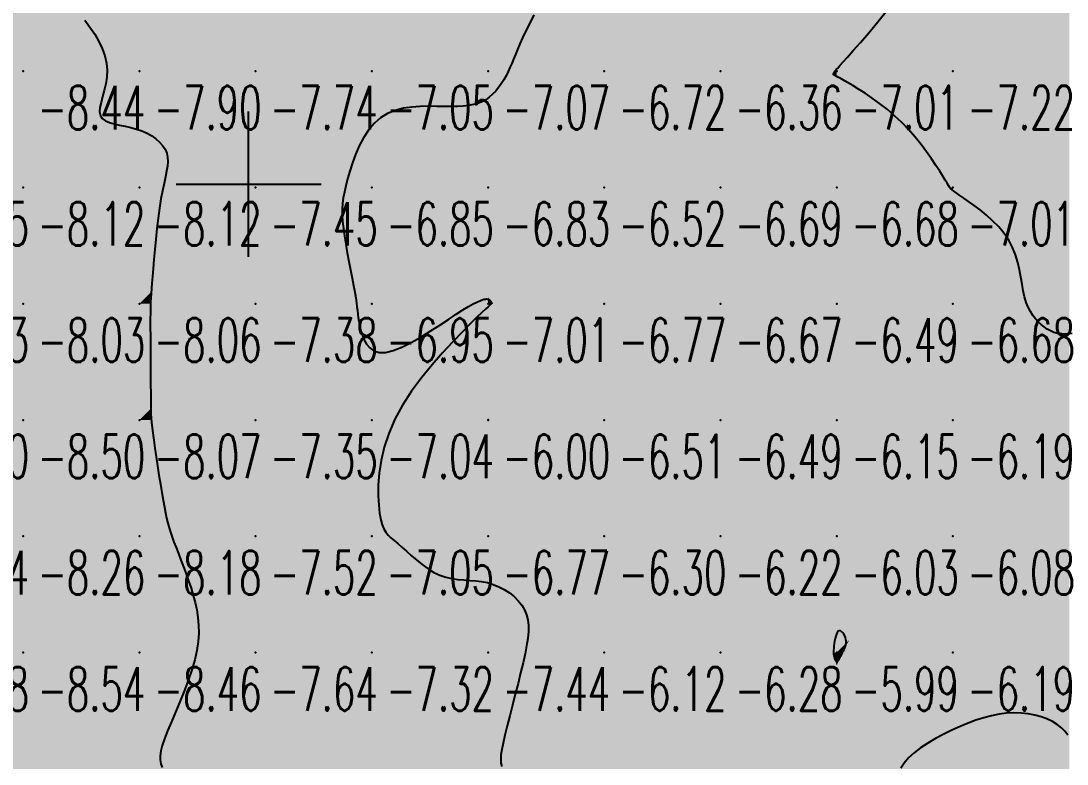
# Model space of a CAD drawing. Header units: millimetres. Extents: x 88261 to 90953, y 390274 to 392322.
# Drawn here: x 89980.1 to 90070.1, y 390947.6 to 391011.6 of the extents above; entities that cross this region are included whole.
import ezdxf
from ezdxf.enums import TextEntityAlignment as Align

# ---------------------------------------------------------------- set-up
doc = ezdxf.new("R2010")
doc.units = ezdxf.units.MM
doc.header["$LTSCALE"] = 25
for name, color, linetype in [('Carroyage(1)_Croix', 7, 'Continuous'), ('CN_03_00', 7, 'Continuous'), ('COTEAlt', 7, 'Continuous'), ('TN_COLORIAGE', 7, 'Continuous')]:
    doc.layers.add(name, color=color, linetype=linetype)
doc.styles.add('Simplex 1.0', font='Simplex.shx', dxfattribs={"width": 0.99, "height": 2.5})
doc.styles.get("Standard").update_dxf_attribs({"font": 'times.ttf'})

# ---------------------------------------------------------------- blocks, each defined once
blk = doc.blocks.new('COTE')
at = {"color": 0}
blk.add_point((0, 0), dxfattribs=at)
at = {"layer": 'COTEAlt'}
blk.add_attdef('ALT', text='', height=3.75, dxfattribs=at).set_placement((1.25, -1.25), align=Align.TOP_LEFT)

msp = doc.modelspace()

# ---------------------------------------------------------------- linework, layer by layer
at = {"layer": 'Carroyage(1)_Croix'}
for p, q in [((89999.65, 390991.29), (89999.65, 391003.79)), ((89993.4, 390997.54), (90005.9, 390997.54))]:
    msp.add_line(p, q, dxfattribs=at)
at = {"layer": 'CN_03_00', "flags": 128}
for points, elevation in [([(90070.499, 390984.686), (90070.03, 390984.637), (90069.618, 390984.64), (90069.252, 390984.69), (90068.926, 390984.782), (90068.629, 390984.91), (90068.354, 390985.069), (90068.091, 390985.253), (90067.835, 390985.459), (90067.585, 390985.689), (90067.346, 390985.948), (90067.119, 390986.24), (90066.91, 390986.571), (90066.72, 390986.943), (90066.552, 390987.362), (90066.411, 390987.832), (90066.295, 390988.356), (90066.193, 390988.924), (90066.092, 390989.527), (90065.975, 390990.155), (90065.828, 390990.796), (90065.637, 390991.441), (90065.386, 390992.08), (90065.062, 390992.7), (90064.656, 390993.294), (90064.183, 390993.857), (90063.666, 390994.383), (90063.126, 390994.869), (90062.585, 390995.311), (90062.066, 390995.704), (90061.591, 390996.045), (90061.181, 390996.33), (90060.852, 390996.555), (90060.601, 390996.728), (90060.415, 390996.856), (90060.284, 390996.946), (90060.197, 390997.006), (90060.144, 390997.044), (90060.113, 390997.068), (90060.095, 390997.085), (90060.078, 390997.104), (90060.055, 390997.135), (90060.018, 390997.19), (90059.961, 390997.279), (90059.875, 390997.414), (90059.754, 390997.607), (90059.59, 390997.867), (90059.376, 390998.208), (90059.107, 390998.634), (90058.783, 390999.136), (90058.408, 390999.696), (90057.984, 391000.3), (90057.513, 391000.932), (90057, 391001.575), (90056.447, 391002.214), (90055.856, 391002.833), (90055.232, 391003.418), (90054.589, 391003.964), (90053.943, 391004.47), (90053.307, 391004.931), (90052.699, 391005.345), (90052.132, 391005.71), (90051.622, 391006.023), (90051.185, 391006.28), (90050.831, 391006.482), (90050.556, 391006.634), (90050.348, 391006.744), (90050.198, 391006.82), (90050.096, 391006.87), (90050.033, 391006.902), (90049.998, 391006.924), (90049.981, 391006.943), (90049.974, 391006.968), (90049.974, 391006.996), (90049.981, 391007.029), (90049.993, 391007.064), (90050.009, 391007.1), (90050.028, 391007.137), (90050.05, 391007.173), (90050.072, 391007.206), (90050.097, 391007.241), (90050.139, 391007.291), (90050.214, 391007.377), (90050.338, 391007.517), (90050.529, 391007.732), (90050.803, 391008.04), (90051.177, 391008.46), (90051.668, 391009.013), (90052.283, 391009.71), (90052.998, 391010.538), (90053.78, 391011.477), (90054.598, 391012.506)], -7), ([(89985.542, 391011.633), (89985.996, 391011.033), (89986.402, 391010.423), (89986.753, 391009.806), (89987.043, 391009.186), (89987.263, 391008.565), (89987.407, 391007.946), (89987.467, 391007.334), (89987.442, 391006.731), (89987.353, 391006.144), (89987.223, 391005.582), (89987.081, 391005.053), (89986.95, 391004.564), (89986.857, 391004.123), (89986.828, 391003.738), (89986.888, 391003.418), (89987.056, 391003.165), (89987.322, 391002.971), (89987.668, 391002.821), (89988.077, 391002.702), (89988.532, 391002.601), (89989.015, 391002.504), (89989.51, 391002.398), (89989.998, 391002.269), (89990.465, 391002.105), (89990.903, 391001.908), (89991.305, 391001.681), (89991.667, 391001.427), (89991.983, 391001.148), (89992.248, 391000.848), (89992.454, 391000.531), (89992.597, 391000.199), (89992.674, 390999.852), (89992.692, 390999.484), (89992.66, 390999.084), (89992.589, 390998.643), (89992.488, 390998.149), (89992.366, 390997.594), (89992.235, 390996.966), (89992.102, 390996.256), (89991.978, 390995.46), (89991.862, 390994.599), (89991.756, 390993.7), (89991.66, 390992.79), (89991.573, 390991.897), (89991.495, 390991.046), (89991.428, 390990.266), (89991.37, 390989.583), (89991.322, 390989.015), (89991.283, 390988.541), (89991.252, 390988.128), (89991.228, 390987.747), (89991.211, 390987.365), (89991.199, 390986.952), (89991.192, 390986.477), (89991.189, 390985.908), (89991.189, 390985.224), (89991.191, 390984.447), (89991.195, 390983.607), (89991.201, 390982.736), (89991.206, 390981.866), (89991.212, 390981.027), (89991.217, 390980.25), (89991.221, 390979.568), (89991.223, 390979.001), (89991.226, 390978.53), (89991.232, 390978.126), (89991.244, 390977.76), (89991.265, 390977.403), (89991.298, 390977.026), (89991.344, 390976.6), (89991.407, 390976.096), (89991.488, 390975.494), (89991.585, 390974.809), (89991.694, 390974.066), (89991.812, 390973.29), (89991.934, 390972.504), (89992.057, 390971.734), (89992.177, 390971.004), (89992.291, 390970.339), (89992.396, 390969.756), (89992.495, 390969.244), (89992.593, 390968.789), (89992.694, 390968.371), (89992.803, 390967.974), (89992.924, 390967.582), (89993.062, 390967.178), (89993.22, 390966.743), (89993.402, 390966.267), (89993.604, 390965.75), (89993.818, 390965.199), (89994.04, 390964.62), (89994.263, 390964.02), (89994.481, 390963.405), (89994.689, 390962.782), (89994.879, 390962.156), (89995.046, 390961.532), (89995.184, 390960.903), (89995.285, 390960.263), (89995.344, 390959.604), (89995.352, 390958.917), (89995.304, 390958.196), (89995.193, 390957.431), (89995.012, 390956.615), (89994.758, 390955.747), (89994.447, 390954.84), (89994.096, 390953.919), (89993.725, 390953.003), (89993.353, 390952.115), (89992.997, 390951.275), (89992.677, 390950.505), (89992.412, 390949.827), (89992.216, 390949.255), (89992.09, 390948.775), (89992.029, 390948.366), (89992.029, 390948.006), (89992.087, 390947.675), (89992.199, 390947.352)], -8), ([(90024.201, 391012.084), (90023.832, 391011.361), (90023.501, 391010.702), (90023.219, 391010.111), (90022.981, 391009.583), (90022.777, 391009.109), (90022.6, 391008.678), (90022.44, 391008.282), (90022.288, 391007.911), (90022.136, 391007.556), (90021.975, 391007.207), (90021.798, 391006.857), (90021.603, 391006.51), (90021.389, 391006.171), (90021.158, 391005.845), (90020.907, 391005.539), (90020.638, 391005.257), (90020.35, 391005.005), (90020.043, 391004.788), (90019.716, 391004.612), (90019.365, 391004.472), (90018.985, 391004.366), (90018.572, 391004.29), (90018.119, 391004.239), (90017.624, 391004.211), (90017.08, 391004.201), (90016.483, 391004.206), (90015.832, 391004.22), (90015.138, 391004.228), (90014.419, 391004.214), (90013.689, 391004.162), (90012.965, 391004.054), (90012.262, 391003.876), (90011.597, 391003.609), (90010.985, 391003.239), (90010.438, 391002.754), (90009.955, 391002.173), (90009.533, 391001.519), (90009.166, 391000.816), (90008.85, 391000.088), (90008.581, 390999.358), (90008.353, 390998.652), (90008.163, 390997.992), (90008.006, 390997.396), (90007.882, 390996.853), (90007.79, 390996.345), (90007.729, 390995.856), (90007.701, 390995.367), (90007.703, 390994.861), (90007.735, 390994.32), (90007.798, 390993.727), (90007.89, 390993.07), (90008.005, 390992.364), (90008.135, 390991.629), (90008.275, 390990.886), (90008.416, 390990.154), (90008.552, 390989.454), (90008.677, 390988.807), (90008.782, 390988.232), (90008.863, 390987.744), (90008.924, 390987.33), (90008.971, 390986.973), (90009.01, 390986.655), (90009.046, 390986.356), (90009.086, 390986.059), (90009.135, 390985.746), (90009.2, 390985.398), (90009.287, 390985.004), (90009.406, 390984.584), (90009.569, 390984.167), (90009.788, 390983.778), (90010.072, 390983.446), (90010.434, 390983.197), (90010.884, 390983.06), (90011.435, 390983.061), (90012.091, 390983.219), (90012.83, 390983.511), (90013.626, 390983.907), (90014.452, 390984.374), (90015.281, 390984.883), (90016.085, 390985.401), (90016.838, 390985.898), (90017.511, 390986.342), (90018.085, 390986.708), (90018.563, 390986.999), (90018.956, 390987.223), (90019.275, 390987.389), (90019.53, 390987.506), (90019.731, 390987.582), (90019.889, 390987.627), (90020.014, 390987.648), (90020.117, 390987.653), (90020.2, 390987.647), (90020.267, 390987.63), (90020.32, 390987.605), (90020.362, 390987.574), (90020.396, 390987.539), (90020.425, 390987.502), (90020.451, 390987.466), (90020.477, 390987.432), (90020.501, 390987.401), (90020.524, 390987.372), (90020.543, 390987.345), (90020.557, 390987.32), (90020.565, 390987.297), (90020.566, 390987.276), (90020.558, 390987.256), (90020.538, 390987.235), (90020.491, 390987.197), (90020.4, 390987.121), (90020.25, 390986.988), (90020.022, 390986.78), (90019.7, 390986.477), (90019.268, 390986.059), (90018.708, 390985.508), (90018.012, 390984.809), (90017.209, 390983.978), (90016.336, 390983.033), (90015.43, 390981.994), (90014.528, 390980.882), (90013.667, 390979.716), (90012.886, 390978.515), (90012.22, 390977.301), (90011.698, 390976.092), (90011.312, 390974.906), (90011.045, 390973.76), (90010.881, 390972.67), (90010.803, 390971.654), (90010.794, 390970.729), (90010.836, 390969.911), (90010.914, 390969.218), (90011.014, 390968.66), (90011.136, 390968.218), (90011.282, 390967.868), (90011.455, 390967.585), (90011.659, 390967.344), (90011.897, 390967.12), (90012.171, 390966.887), (90012.485, 390966.622), (90012.841, 390966.306), (90013.234, 390965.949), (90013.66, 390965.568), (90014.113, 390965.179), (90014.588, 390964.801), (90015.081, 390964.448), (90015.586, 390964.14), (90016.098, 390963.891), (90016.612, 390963.715), (90017.128, 390963.599), (90017.644, 390963.527), (90018.159, 390963.483), (90018.673, 390963.45), (90019.185, 390963.412), (90019.693, 390963.352), (90020.198, 390963.254), (90020.697, 390963.105), (90021.183, 390962.906), (90021.648, 390962.661), (90022.084, 390962.375), (90022.484, 390962.053), (90022.839, 390961.7), (90023.142, 390961.32), (90023.384, 390960.917), (90023.559, 390960.494), (90023.67, 390960.046), (90023.722, 390959.563), (90023.72, 390959.038), (90023.668, 390958.463), (90023.57, 390957.829), (90023.432, 390957.129), (90023.258, 390956.354), (90023.053, 390955.501), (90022.827, 390954.592), (90022.588, 390953.654), (90022.347, 390952.712), (90022.112, 390951.795), (90021.894, 390950.928), (90021.701, 390950.138), (90021.543, 390949.452), (90021.428, 390948.888), (90021.358, 390948.43), (90021.334, 390948.051), (90021.357, 390947.728), (90021.425, 390947.434)], -7), ([(90070.129, 390950.147), (90069.884, 390950.47), (90069.583, 390950.775), (90069.222, 390951.057), (90068.806, 390951.31), (90068.34, 390951.532), (90067.83, 390951.719), (90067.284, 390951.868), (90066.707, 390951.976), (90066.106, 390952.039), (90065.488, 390952.055), (90064.857, 390952.021), (90064.216, 390951.939), (90063.564, 390951.811), (90062.902, 390951.639), (90062.23, 390951.427), (90061.549, 390951.177), (90060.859, 390950.89), (90060.16, 390950.571), (90059.455, 390950.222), (90058.76, 390949.846), (90058.092, 390949.449), (90057.468, 390949.036), (90056.907, 390948.61), (90056.426, 390948.176), (90056.043, 390947.74), (90055.775, 390947.304)], -6)]:
    msp.add_lwpolyline(points, dxfattribs=dict(at, elevation=elevation))
at = {"layer": 'CN_03_00', "elevation": -6, "flags": 128}
for points in [[(90020.256, 390977.221), (90020.259, 390977.223), (90020.263, 390977.225), (90020.267, 390977.228), (90020.27, 390977.23), (90020.273, 390977.233), (90020.276, 390977.236), (90020.278, 390977.239), (90020.279, 390977.242), (90020.279, 390977.246), (90020.279, 390977.248), (90020.279, 390977.251), (90020.277, 390977.254), (90020.276, 390977.256), (90020.274, 390977.258), (90020.272, 390977.259), (90020.269, 390977.26), (90020.267, 390977.26), (90020.264, 390977.261), (90020.261, 390977.26), (90020.258, 390977.26), (90020.255, 390977.259), (90020.253, 390977.258), (90020.25, 390977.256), (90020.247, 390977.254), (90020.245, 390977.253), (90020.242, 390977.251), (90020.24, 390977.249), (90020.238, 390977.246), (90020.236, 390977.244), (90020.235, 390977.242), (90020.233, 390977.24), (90020.232, 390977.237), (90020.232, 390977.235), (90020.231, 390977.233), (90020.231, 390977.231), (90020.231, 390977.229), (90020.232, 390977.227), (90020.233, 390977.225), (90020.234, 390977.223), (90020.235, 390977.222), (90020.236, 390977.221), (90020.238, 390977.22), (90020.24, 390977.219), (90020.243, 390977.219), (90020.246, 390977.219), (90020.249, 390977.219), (90020.252, 390977.22), (90020.256, 390977.221)], [(90050.332, 390956.489), (90050.383, 390956.547), (90050.437, 390956.627), (90050.494, 390956.726), (90050.553, 390956.84), (90050.615, 390956.966), (90050.679, 390957.098), (90050.745, 390957.234), (90050.813, 390957.37), (90050.879, 390957.507), (90050.94, 390957.644), (90050.992, 390957.783), (90051.032, 390957.924), (90051.056, 390958.069), (90051.062, 390958.217), (90051.045, 390958.37), (90051.003, 390958.526), (90050.939, 390958.679), (90050.859, 390958.821), (90050.767, 390958.944), (90050.667, 390959.038), (90050.566, 390959.097), (90050.466, 390959.112), (90050.373, 390959.073), (90050.291, 390958.978), (90050.221, 390958.833), (90050.16, 390958.652), (90050.109, 390958.446), (90050.067, 390958.226), (90050.033, 390958.006), (90050.007, 390957.797), (90049.987, 390957.61), (90049.974, 390957.455), (90049.966, 390957.329), (90049.964, 390957.227), (90049.967, 390957.143), (90049.975, 390957.072), (90049.986, 390957.009), (90050.002, 390956.947), (90050.021, 390956.882), (90050.043, 390956.809), (90050.068, 390956.732), (90050.096, 390956.655), (90050.127, 390956.585), (90050.162, 390956.525), (90050.199, 390956.48), (90050.24, 390956.457), (90050.285, 390956.458), (90050.332, 390956.489)]]:
    msp.add_lwpolyline(points, close=True, dxfattribs=at)
at = {"layer": 'TN_COLORIAGE', "color": 161}
for points in [[(89988.435, 391007.239, -7.583), (89985.402, 391012.392, -7.583), (89990.249, 391007.239, -7.583), (89990.249, 391017.239, -7.583)], [(89990.249, 391017.239, -7.377), (89990.249, 391007.239, -7.377), (90000.249, 391017.239, -7.377)], [(89990.249, 391007.239, -7.377), (90000.249, 391007.239, -7.377), (90000.249, 391017.239, -7.377)], [(90000.249, 391017.239, -7.057), (90000.249, 391007.239, -7.057), (90010.249, 391017.239, -7.057)], [(90000.249, 391007.239, -7.057), (90010.249, 391007.239, -7.057), (90010.249, 391017.239, -7.057)], [(90010.249, 391017.239, -7.392), (90010.249, 391007.239, -7.392), (90020.249, 391017.239, -7.392)], [(90010.249, 391007.239, -7.392), (90020.249, 391007.239, -7.392), (90020.249, 391017.239, -7.392)], [(90020.249, 391017.239, -7), (90027.072, 391017.239, -7), (90020.249, 391007.239, -7), (90022.942, 391009.933, -7)], [(90060.249, 391017.239, -7), (90058.937, 391017.239, -7), (90050.249, 391007.239, -7), (90050.249, 391007.4, -7)], [(90050.249, 391007.239, -7.106), (90060.249, 391007.239, -7.106), (90060.249, 391017.239, -7.106)], [(90060.249, 391017.239, -7.069), (90060.249, 391007.239, -7.069), (90070.249, 391017.239, -7.069)], [(90060.249, 391007.239, -7.069), (90070.249, 391007.239, -7.069), (90070.249, 391017.239, -7.069)], [(90022.165, 391007.239, -7.067), (90022.942, 391009.933, -7.067), (90020.249, 391007.239, -7.067)], [(89985.661, 391002.652, -7.902), (89988.435, 391007.239, -7.902), (89990.249, 391007.239, -7.902)], [(89985.661, 391002.652, -7.902), (89990.249, 391002.659, -7.902), (89990.249, 391007.239, -7.902)], [(89990.249, 391002.659, -7.74), (89993.333, 391000.323, -7.74), (89990.249, 391007.239, -7.74), (90000.249, 391007.239, -7.74)], [(89993.333, 391000.323, -7.455), (89992.004, 390997.239, -7.455), (90000.249, 391007.239, -7.455), (90000.249, 390997.239, -7.455)], [(90000.249, 391007.239, -7.055), (90000.249, 390997.239, -7.055), (90010.249, 391007.239, -7.055)], [(90000.249, 390997.239, -7), (90007.812, 390997.239, -7), (90010.249, 391007.239, -7), (90010.249, 391004.525, -7)], [(90020.249, 391007.239, -7), (90017.1, 391004.091, -7), (90010.249, 391007.239, -7), (90010.249, 391004.525, -7)], [(90020.249, 391004.35, -7.067), (90017.1, 391004.091, -7.067), (90020.249, 391007.239, -7.067)], [(90022.165, 391007.239, -7.067), (90020.249, 391004.35, -7.067), (90020.249, 391007.239, -7.067)], [(90050.073, 391007.239, -7.011), (90049.891, 391006.881, -7.011), (90050.249, 391007.239, -7.011)], [(90050.249, 391006.897, -7.011), (90049.891, 391006.881, -7.011), (90050.249, 391007.239, -7.011)], [(90050.249, 391007.4, -7.011), (90050.073, 391007.239, -7.011), (90050.249, 391007.239, -7.011)], [(90060.249, 391007.239, -7), (90056.224, 391003.215, -7), (90050.249, 391007.239, -7), (90050.249, 391006.897, -7)], [(90060.249, 391007.239, -7), (90056.224, 391003.215, -7), (90060.249, 390997.239, -7), (90059.988, 390997.239, -7)], [(90060.249, 391007.239, -7.446), (90060.249, 390997.239, -7.446), (90070.249, 391007.239, -7.446)], [(90060.249, 390997.239, -7.446), (90070.249, 390997.239, -7.446), (90070.249, 391007.239, -7.446)], [(89991.265, 390988.255, -7.382), (89991.157, 390987.239, -7.382), (90000.249, 390997.239, -7.382), (90000.249, 390987.239, -7.382)], [(89991.265, 390988.255, -7.455), (89992.004, 390997.239, -7.455), (90000.249, 390997.239, -7.455)], [(90000.249, 390997.239, -7), (90007.812, 390997.239, -7), (90000.249, 390987.239, -7), (90007.48, 390994.47, -7)], [(90060.083, 390997.074, -7.009), (90059.988, 390997.239, -7.009), (90060.249, 390997.239, -7.009)], [(90060.083, 390997.074, -7.009), (90060.249, 390996.977, -7.009), (90060.249, 390997.239, -7.009)], [(90070.249, 390997.239, -7), (90066.006, 390992.996, -7), (90060.249, 390997.239, -7), (90060.249, 390996.977, -7)], [(90070.249, 390997.239, -7), (90066.006, 390992.996, -7), (90070.249, 390987.239, -7), (90066.102, 390987.239, -7)], [(90007.48, 390994.47, -7.382), (90009.06, 390987.239, -7.382), (90000.249, 390987.239, -7.382)], [(89991.157, 390987.239, -7.382), (89991.242, 390978.232, -7.382), (90000.249, 390987.239, -7.382)], [(89991.242, 390978.232, -7.353), (89991.201, 390977.239, -7.353), (90000.249, 390987.239, -7.353), (90000.249, 390977.239, -7.353)], [(90000.249, 390987.239, -7), (90009.06, 390987.239, -7), (90000.249, 390977.239, -7), (90008.973, 390985.964, -7)], [(90010.249, 390977.239, -7), (90010.249, 390981.291, -7), (90020.249, 390987.239, -7), (90018.642, 390987.239, -7)], [(90010.249, 390977.239, -7), (90010.588, 390977.239, -7), (90020.249, 390987.239, -7), (90020.249, 390987.142, -7)], [(90020.249, 390987.802, -7.01), (90018.642, 390987.239, -7.01), (90020.249, 390987.239, -7.01)], [(90020.449, 390987.439, -7.01), (90020.249, 390987.802, -7.01), (90020.249, 390987.239, -7.01)], [(90020.449, 390987.439, -7.01), (90020.662, 390987.239, -7.01), (90020.249, 390987.239, -7.01)], [(90020.249, 390987.142, -7.01), (90020.662, 390987.239, -7.01), (90020.249, 390987.239, -7.01)], [(90068.049, 390985.04, -7.227), (90066.102, 390987.239, -7.227), (90070.249, 390987.239, -7.227)], [(90068.049, 390985.04, -7.227), (90070.249, 390984.119, -7.227), (90070.249, 390987.239, -7.227)], [(90000.249, 390977.239, -7), (90008.973, 390985.964, -7), (90010.249, 390977.239, -7), (90010.249, 390981.291, -7)], [(89991.201, 390977.239, -7.353), (89992.398, 390969.389, -7.353), (90000.249, 390977.239, -7.353)], [(89992.95, 390967.239, -7.353), (89992.398, 390969.389, -7.353), (90000.249, 390967.239, -7.353), (90000.249, 390977.239, -7.353)], [(90000.249, 390977.239, -7.035), (90000.249, 390967.239, -7.035), (90010.249, 390977.239, -7.035)], [(90000.249, 390967.239, -7.035), (90010.249, 390967.239, -7.035), (90010.249, 390977.239, -7.035)], [(90010.249, 390967.239, -7), (90010.717, 390967.708, -7), (90010.249, 390977.239, -7), (90010.588, 390977.239, -7)], [(89992.95, 390967.239, -7.521), (89995.124, 390962.114, -7.521), (90000.249, 390967.239, -7.521)], [(89995.829, 390957.239, -7.521), (89995.124, 390962.114, -7.521), (90000.249, 390957.239, -7.521), (90000.249, 390967.239, -7.521)], [(90000.249, 390967.239, -7.049), (90000.249, 390957.239, -7.049), (90010.249, 390967.239, -7.049)], [(90000.249, 390957.239, -7.049), (90010.249, 390957.239, -7.049), (90010.249, 390967.239, -7.049)], [(90010.717, 390967.708, -7.049), (90012.03, 390967.239, -7.049), (90010.249, 390967.239, -7.049)], [(90010.249, 390957.239, -7), (90016.077, 390963.068, -7), (90010.249, 390967.239, -7), (90012.03, 390967.239, -7)], [(90020.249, 390957.239, -7), (90020.249, 390963.838, -7), (90010.249, 390957.239, -7), (90016.077, 390963.068, -7)], [(90024.116, 390961.106, -7.441), (90020.249, 390963.838, -7.441), (90020.249, 390957.239, -7.441)], [(90023.591, 390957.239, -7.441), (90024.116, 390961.106, -7.441), (90020.249, 390957.239, -7.441)], [(89991.631, 390948.621, -7.639), (89995.829, 390957.239, -7.639), (90000.249, 390957.239, -7.639)], [(89992.121, 390947.239, -7.639), (89991.631, 390948.621, -7.639), (90000.249, 390947.239, -7.639), (90000.249, 390957.239, -7.639)], [(90000.249, 390957.239, -7.318), (90000.249, 390947.239, -7.318), (90010.249, 390957.239, -7.318)], [(90000.249, 390947.239, -7.318), (90010.249, 390947.239, -7.318), (90010.249, 390957.239, -7.318)], [(90010.249, 390957.239, -7.441), (90010.249, 390947.239, -7.441), (90020.249, 390957.239, -7.441)], [(90010.249, 390947.239, -7.441), (90020.249, 390947.239, -7.441), (90020.249, 390957.239, -7.441)], [(90020.249, 390957.239, -7), (90023.591, 390957.239, -7), (90020.249, 390947.239, -7), (90021.068, 390948.058, -7)], [(90021.068, 390948.058, -7.078), (90021.396, 390947.239, -7.078), (90020.249, 390947.239, -7.078)]]:
    msp.add_solid(points, dxfattribs=at)
at = {"layer": 'TN_COLORIAGE', "color": 151}
for points in [[(90022.942, 391009.933, -6.716), (90022.165, 391007.239, -6.716), (90030.249, 391017.239, -6.716), (90030.249, 391007.239, -6.716)], [(90022.942, 391009.933, -6.817), (90027.072, 391017.239, -6.817), (90030.249, 391017.239, -6.817)], [(90030.249, 391017.239, -6.834), (90030.249, 391007.239, -6.834), (90040.249, 391017.239, -6.834)], [(90030.249, 391007.239, -6.834), (90040.249, 391007.239, -6.834), (90040.249, 391017.239, -6.834)], [(90040.249, 391017.239, -6.298), (90040.249, 391007.239, -6.298), (90050.249, 391017.239, -6.298)], [(90050.073, 391007.239, -6.298), (90050.249, 391007.4, -6.298), (90040.249, 391007.239, -6.298), (90050.249, 391017.239, -6.298)], [(90050.249, 391007.4, -6.298), (90058.937, 391017.239, -6.298), (90050.249, 391017.239, -6.298)], [(90020.249, 391004.35, -6.716), (90022.165, 391007.239, -6.716), (90020.249, 390997.239, -6.716), (90030.249, 391007.239, -6.716)], [(90020.249, 390997.239, -6.716), (90030.249, 390997.239, -6.716), (90030.249, 391007.239, -6.716)], [(90030.249, 391007.239, -6.36), (90030.249, 390997.239, -6.36), (90040.249, 391007.239, -6.36)], [(90030.249, 390997.239, -6.36), (90040.249, 390997.239, -6.36), (90040.249, 391007.239, -6.36)], [(90049.891, 391006.881, -6.36), (90050.073, 391007.239, -6.36), (90040.249, 390997.239, -6.36), (90040.249, 391007.239, -6.36)], [(90049.891, 391006.881, -6.678), (90050.249, 391006.897, -6.678), (90040.249, 390997.239, -6.678), (90050.249, 390997.239, -6.678)], [(90050.249, 391006.897, -6.678), (90056.224, 391003.215, -6.678), (90050.249, 390997.239, -6.678)], [(90010.249, 391004.525, -6.854), (90007.812, 390997.239, -6.854), (90010.249, 390997.239, -6.854)], [(90010.249, 391004.525, -6.854), (90017.1, 391004.091, -6.854), (90010.249, 390997.239, -6.854)], [(90017.1, 391004.091, -6.834), (90020.249, 391004.35, -6.834), (90010.249, 390997.239, -6.834), (90020.249, 390997.239, -6.834)], [(90059.988, 390997.239, -6.678), (90056.224, 391003.215, -6.678), (90050.249, 390997.239, -6.678)], [(90007.48, 390994.47, -6.854), (90007.812, 390997.239, -6.854), (90010.249, 390997.239, -6.854)], [(90009.06, 390987.239, -6.854), (90007.48, 390994.47, -6.854), (90010.249, 390987.239, -6.854), (90010.249, 390997.239, -6.854)], [(90010.249, 390997.239, -6.834), (90010.249, 390987.239, -6.834), (90020.249, 390997.239, -6.834)], [(90018.642, 390987.239, -6.834), (90020.249, 390987.802, -6.834), (90010.249, 390987.239, -6.834), (90020.249, 390997.239, -6.834)], [(90020.249, 390987.802, -6.515), (90020.449, 390987.439, -6.515), (90020.249, 390997.239, -6.515), (90030.249, 390997.239, -6.515)], [(90020.662, 390987.239, -6.515), (90020.449, 390987.439, -6.515), (90030.249, 390987.239, -6.515), (90030.249, 390997.239, -6.515)], [(90030.249, 390997.239, -6.692), (90030.249, 390987.239, -6.692), (90040.249, 390997.239, -6.692)], [(90030.249, 390987.239, -6.692), (90040.249, 390987.239, -6.692), (90040.249, 390997.239, -6.692)], [(90040.249, 390997.239, -6.678), (90040.249, 390987.239, -6.678), (90050.249, 390997.239, -6.678)], [(90040.249, 390987.239, -6.678), (90050.249, 390987.239, -6.678), (90050.249, 390997.239, -6.678)], [(90059.988, 390997.239, -6.488), (90060.083, 390997.074, -6.488), (90050.249, 390997.239, -6.488), (90050.249, 390987.239, -6.488)], [(90060.249, 390996.977, -6.488), (90060.083, 390997.074, -6.488), (90060.249, 390987.239, -6.488), (90050.249, 390987.239, -6.488)], [(90060.249, 390996.977, -6.68), (90066.006, 390992.996, -6.68), (90060.249, 390987.239, -6.68)], [(90066.102, 390987.239, -6.68), (90066.006, 390992.996, -6.68), (90060.249, 390987.239, -6.68)], [(90008.973, 390985.964, -6.948), (90009.06, 390987.239, -6.948), (90010.249, 390987.239, -6.948)], [(90010.249, 390981.291, -6.948), (90008.973, 390985.964, -6.948), (90010.249, 390987.239, -6.948)], [(90018.642, 390987.239, -6.948), (90010.249, 390981.291, -6.948), (90010.249, 390987.239, -6.948)], [(90020.249, 390987.142, -6), (90010.588, 390977.239, -6), (90020.249, 390977.258, -6), (90020.23, 390977.239, -6)], [(90020.662, 390987.239, -6), (90020.249, 390987.142, -6), (90030.249, 390987.239, -6), (90020.249, 390977.258, -6)], [(90020.249, 390977.258, -6.771), (90020.274, 390977.264, -6.771), (90030.249, 390987.239, -6.771)], [(90030.249, 390987.239, -6), (90020.274, 390977.264, -6), (90030.249, 390977.239, -6), (90020.286, 390977.239, -6)], [(90030.249, 390987.239, -6.666), (90030.249, 390977.239, -6.666), (90040.249, 390987.239, -6.666)], [(90030.249, 390977.239, -6.666), (90040.249, 390977.239, -6.666), (90040.249, 390987.239, -6.666)], [(90040.249, 390987.239, -6.488), (90040.249, 390977.239, -6.488), (90050.249, 390987.239, -6.488)], [(90040.249, 390977.239, -6.488), (90050.249, 390977.239, -6.488), (90050.249, 390987.239, -6.488)], [(90050.249, 390987.239, -6.68), (90050.249, 390977.239, -6.68), (90060.249, 390987.239, -6.68)], [(90050.249, 390977.239, -6.68), (90060.249, 390977.239, -6.68), (90060.249, 390987.239, -6.68)], [(90066.102, 390987.239, -6.195), (90068.049, 390985.04, -6.195), (90060.249, 390987.239, -6.195), (90060.249, 390977.239, -6.195)], [(90070.249, 390984.119, -6.195), (90068.049, 390985.04, -6.195), (90070.249, 390977.239, -6.195), (90060.249, 390977.239, -6.195)], [(90010.588, 390977.239, -6), (90010.717, 390967.708, -6), (90020.23, 390977.239, -6), (90020.231, 390977.221, -6)], [(90012.03, 390967.239, -6), (90010.717, 390967.708, -6), (90020.249, 390967.239, -6), (90020.231, 390977.221, -6)], [(90020.231, 390977.221, -6.773), (90020.249, 390977.215, -6.773), (90020.249, 390967.239, -6.773)], [(90020.249, 390967.239, -6), (90020.249, 390977.215, -6), (90030.249, 390977.239, -6), (90020.286, 390977.239, -6)], [(90020.249, 390967.239, -6.509), (90030.249, 390967.239, -6.509), (90030.249, 390977.239, -6.509)], [(90030.249, 390977.239, -6.492), (90030.249, 390967.239, -6.492), (90040.249, 390977.239, -6.492)], [(90030.249, 390967.239, -6.492), (90040.249, 390967.239, -6.492), (90040.249, 390977.239, -6.492)], [(90040.249, 390977.239, -6.145), (90040.249, 390967.239, -6.145), (90050.249, 390977.239, -6.145)], [(90040.249, 390967.239, -6.145), (90050.249, 390967.239, -6.145), (90050.249, 390977.239, -6.145)], [(90050.249, 390977.239, -6.195), (90050.249, 390967.239, -6.195), (90060.249, 390977.239, -6.195)], [(90050.249, 390967.239, -6.195), (90060.249, 390967.239, -6.195), (90060.249, 390977.239, -6.195)], [(90060.249, 390977.239, -6.499), (90060.249, 390967.239, -6.499), (90070.249, 390977.239, -6.499)], [(90060.249, 390967.239, -6.499), (90070.249, 390967.239, -6.499), (90070.249, 390977.239, -6.499)], [(90012.03, 390967.239, -6.773), (90016.077, 390963.068, -6.773), (90020.249, 390967.239, -6.773)], [(90016.077, 390963.068, -6.773), (90020.249, 390963.838, -6.773), (90020.249, 390967.239, -6.773)], [(90020.249, 390963.838, -6.301), (90024.116, 390961.106, -6.301), (90020.249, 390967.239, -6.301), (90030.249, 390967.239, -6.301)], [(90024.116, 390961.106, -6.122), (90023.591, 390957.239, -6.122), (90030.249, 390967.239, -6.122), (90030.249, 390957.239, -6.122)], [(90030.249, 390967.239, -6.219), (90030.249, 390957.239, -6.219), (90040.249, 390967.239, -6.219)], [(90030.249, 390957.239, -6.219), (90040.249, 390957.239, -6.219), (90040.249, 390967.239, -6.219)], [(90040.249, 390967.239, -6.028), (90040.249, 390957.239, -6.028), (90050.249, 390967.239, -6.028)], [(90040.249, 390957.239, -6), (90049.921, 390957.239, -6), (90050.249, 390967.239, -6), (90050.249, 390959.722, -6)], [(90060.249, 390967.239, -6), (90051.323, 390958.314, -6), (90050.249, 390967.239, -6), (90050.249, 390959.722, -6)], [(90060.249, 390957.239, -6), (90050.725, 390957.239, -6), (90060.249, 390967.239, -6), (90051.323, 390958.314, -6)], [(90060.249, 390967.239, -6.167), (90060.249, 390957.239, -6.167), (90070.249, 390967.239, -6.167)], [(90060.249, 390957.239, -6.167), (90070.249, 390957.239, -6.167), (90070.249, 390967.239, -6.167)], [(90021.068, 390948.058, -6.122), (90023.591, 390957.239, -6.122), (90030.249, 390957.239, -6.122)], [(90021.396, 390947.239, -6.122), (90021.068, 390948.058, -6.122), (90030.249, 390947.239, -6.122), (90030.249, 390957.239, -6.122)], [(90030.249, 390957.239, -6.278), (90030.249, 390947.239, -6.278), (90040.249, 390957.239, -6.278)], [(90030.249, 390947.239, -6.278), (90040.249, 390947.239, -6.278), (90040.249, 390957.239, -6.278)], [(90040.249, 390947.239, -6), (90049.989, 390956.979, -6), (90040.249, 390957.239, -6), (90049.921, 390957.239, -6)], [(90060.249, 390957.239, -6), (90050.725, 390957.239, -6), (90050.249, 390947.239, -6), (90050.249, 390956.133, -6)], [(90060.249, 390957.239, -6), (90060.249, 390950.897, -6), (90050.249, 390947.239, -6), (90054.355, 390947.239, -6)], [(90060.249, 390957.239, -6), (90060.249, 390950.897, -6), (90070.249, 390957.239, -6), (90065.608, 390952.598, -6)], [(90065.608, 390952.598, -6.094), (90070.249, 390951.042, -6.094), (90070.249, 390957.239, -6.094)], [(90040.249, 390947.239, -6), (90049.989, 390956.979, -6), (90050.249, 390947.239, -6), (90050.249, 390956.133, -6)]]:
    msp.add_solid(points, dxfattribs=at)
at = {"layer": 'TN_COLORIAGE', "color": 171}
for points in [[(89980.249, 391007.239, -8), (89980.249, 391016.513, -8), (89970.249, 391007.239, -8), (89979.464, 391016.455, -8)], [(89985.402, 391012.392, -8.443), (89980.249, 391016.513, -8.443), (89980.249, 391007.239, -8.443)], [(89985.402, 391012.392, -8.443), (89988.435, 391007.239, -8.443), (89980.249, 391007.239, -8.443)], [(89970.249, 391007.239, -8.443), (89970.249, 390997.239, -8.443), (89980.249, 391007.239, -8.443)], [(89970.249, 390997.239, -8.443), (89980.249, 390997.239, -8.443), (89980.249, 391007.239, -8.443)], [(89980.249, 391007.239, -8), (89988.435, 391007.239, -8), (89980.249, 390997.239, -8), (89985.661, 391002.652, -8)], [(89990.249, 390997.239, -8), (89990.249, 391002.659, -8), (89980.249, 390997.239, -8), (89985.661, 391002.652, -8)], [(89993.333, 391000.323, -8.116), (89990.249, 391002.659, -8.116), (89990.249, 390997.239, -8.116)], [(89992.004, 390997.239, -8.116), (89993.333, 391000.323, -8.116), (89990.249, 390997.239, -8.116)], [(89970.249, 390997.239, -8.116), (89970.249, 390987.239, -8.116), (89980.249, 390997.239, -8.116)], [(89970.249, 390987.239, -8.116), (89980.249, 390987.239, -8.116), (89980.249, 390997.239, -8.116)], [(89980.249, 390997.239, -8.116), (89980.249, 390987.239, -8.116), (89990.249, 390997.239, -8.116)], [(89980.249, 390987.239, -8.116), (89990.249, 390987.239, -8.116), (89990.249, 390997.239, -8.116)], [(89990.249, 390997.239, -8), (89992.004, 390997.239, -8), (89990.249, 390987.239, -8), (89991.265, 390988.255, -8)], [(89991.157, 390987.239, -8.062), (89991.265, 390988.255, -8.062), (89990.249, 390987.239, -8.062)], [(89970.249, 390987.239, -8.026), (89970.249, 390977.239, -8.026), (89980.249, 390987.239, -8.026)], [(89970.249, 390977.239, -8.026), (89980.249, 390977.239, -8.026), (89980.249, 390987.239, -8.026)], [(89980.249, 390987.239, -8.062), (89980.249, 390977.239, -8.062), (89990.249, 390987.239, -8.062)], [(89980.249, 390977.239, -8.062), (89990.249, 390977.239, -8.062), (89990.249, 390987.239, -8.062)], [(89990.249, 390977.239, -8), (89991.242, 390978.232, -8), (89990.249, 390987.239, -8), (89991.157, 390987.239, -8)], [(89991.201, 390977.239, -8.068), (89991.242, 390978.232, -8.068), (89990.249, 390977.239, -8.068)], [(89970.249, 390977.239, -8.496), (89970.249, 390967.239, -8.496), (89980.249, 390977.239, -8.496)], [(89970.249, 390967.239, -8.496), (89980.249, 390967.239, -8.496), (89980.249, 390977.239, -8.496)], [(89980.249, 390977.239, -8.068), (89980.249, 390967.239, -8.068), (89990.249, 390977.239, -8.068)], [(89980.249, 390967.239, -8.068), (89990.249, 390967.239, -8.068), (89990.249, 390977.239, -8.068)], [(89990.249, 390967.239, -8), (89992.398, 390969.389, -8), (89990.249, 390977.239, -8), (89991.201, 390977.239, -8)], [(89992.398, 390969.389, -8.177), (89992.95, 390967.239, -8.177), (89990.249, 390967.239, -8.177)], [(89970.249, 390967.239, -8.258), (89970.249, 390957.239, -8.258), (89980.249, 390967.239, -8.258)], [(89970.249, 390957.239, -8.258), (89980.249, 390957.239, -8.258), (89980.249, 390967.239, -8.258)], [(89980.249, 390967.239, -8.177), (89980.249, 390957.239, -8.177), (89990.249, 390967.239, -8.177)], [(89980.249, 390957.239, -8.177), (89990.249, 390957.239, -8.177), (89990.249, 390967.239, -8.177)], [(89990.249, 390957.239, -8), (89995.124, 390962.114, -8), (89990.249, 390967.239, -8), (89992.95, 390967.239, -8)], [(89995.124, 390962.114, -8.455), (89995.829, 390957.239, -8.455), (89990.249, 390957.239, -8.455)], [(89970.249, 390951.049, -8.542), (89973.846, 390950.836, -8.542), (89970.249, 390957.239, -8.542), (89980.249, 390957.239, -8.542)], [(89973.846, 390950.836, -8.493), (89973.617, 390947.239, -8.493), (89980.249, 390957.239, -8.493), (89980.249, 390947.239, -8.493)], [(89980.249, 390957.239, -8.455), (89980.249, 390947.239, -8.455), (89990.249, 390957.239, -8.455)], [(89980.249, 390947.239, -8.455), (89990.249, 390947.239, -8.455), (89990.249, 390957.239, -8.455)], [(89990.249, 390957.239, -8), (89995.829, 390957.239, -8), (89990.249, 390947.239, -8), (89991.631, 390948.621, -8)], [(89991.631, 390948.621, -8.058), (89992.121, 390947.239, -8.058), (89990.249, 390947.239, -8.058)]]:
    msp.add_solid(points, dxfattribs=at)
at = {"layer": 'TN_COLORIAGE', "color": 141}
for points in [[(90020.249, 390977.258, -5.998), (90020.23, 390977.239, -5.998), (90020.249, 390977.239, -5.998)], [(90020.23, 390977.239, -5.998), (90020.231, 390977.221, -5.998), (90020.249, 390977.239, -5.998)], [(90020.249, 390977.215, -5.998), (90020.231, 390977.221, -5.998), (90020.249, 390977.239, -5.998)], [(90020.274, 390977.264, -5.998), (90020.249, 390977.258, -5.998), (90020.249, 390977.239, -5.998)], [(90020.286, 390977.239, -5.998), (90020.274, 390977.264, -5.998), (90020.249, 390977.239, -5.998)], [(90020.286, 390977.239, -5.998), (90020.249, 390977.215, -5.998), (90020.249, 390977.239, -5.998)], [(90050.249, 390959.722, -5.991), (90049.921, 390957.239, -5.991), (90050.249, 390957.239, -5.991)], [(90050.249, 390959.722, -5.991), (90051.323, 390958.314, -5.991), (90050.249, 390957.239, -5.991)], [(90051.323, 390958.314, -5.991), (90050.725, 390957.239, -5.991), (90050.249, 390957.239, -5.991)], [(90049.921, 390957.239, -5.991), (90049.989, 390956.979, -5.991), (90050.249, 390957.239, -5.991)], [(90050.249, 390956.133, -5.991), (90049.989, 390956.979, -5.991), (90050.249, 390957.239, -5.991)], [(90050.249, 390956.133, -5.991), (90050.725, 390957.239, -5.991), (90050.249, 390957.239, -5.991)], [(90065.608, 390952.598, -5.891), (90060.249, 390950.897, -5.891), (90060.249, 390947.239, -5.891)], [(90070.249, 390951.042, -5.891), (90065.608, 390952.598, -5.891), (90070.249, 390947.239, -5.891), (90060.249, 390947.239, -5.891)], [(90054.355, 390947.239, -5.891), (90060.249, 390950.897, -5.891), (90060.249, 390947.239, -5.891)]]:
    msp.add_solid(points, dxfattribs=at)

# ---------------------------------------------------------------- block references
at = {"layer": 'COTEAlt'}
ref = msp.add_blockref('COTE', (89980.249, 391007.239), dxfattribs=at)
ref.add_attrib('ALT', '-8.44', dxfattribs={"height": 3.75, "style": 'Simplex 1.0', "width": 0.6}).set_placement((89981.499, 391005.989), align=Align.TOP_LEFT)
ref = msp.add_blockref('COTE', (89990.249, 391007.239), dxfattribs=at)
ref.add_attrib('ALT', '-7.90', dxfattribs={"height": 3.75, "style": 'Simplex 1.0', "width": 0.6}).set_placement((89991.499, 391005.989), align=Align.TOP_LEFT)
ref = msp.add_blockref('COTE', (90000.249, 391007.239), dxfattribs=at)
ref.add_attrib('ALT', '-7.74', dxfattribs={"height": 3.75, "style": 'Simplex 1.0', "width": 0.6}).set_placement((90001.499, 391005.989), align=Align.TOP_LEFT)
ref = msp.add_blockref('COTE', (90010.249, 391007.239), dxfattribs=at)
ref.add_attrib('ALT', '-7.05', dxfattribs={"height": 3.75, "style": 'Simplex 1.0', "width": 0.6}).set_placement((90011.499, 391005.989), align=Align.TOP_LEFT)
ref = msp.add_blockref('COTE', (90020.249, 391007.239), dxfattribs=at)
ref.add_attrib('ALT', '-7.07', dxfattribs={"height": 3.75, "style": 'Simplex 1.0', "width": 0.6}).set_placement((90021.499, 391005.989), align=Align.TOP_LEFT)
ref = msp.add_blockref('COTE', (90030.249, 391007.239), dxfattribs=at)
ref.add_attrib('ALT', '-6.72', dxfattribs={"height": 3.75, "style": 'Simplex 1.0', "width": 0.6}).set_placement((90031.499, 391005.989), align=Align.TOP_LEFT)
ref = msp.add_blockref('COTE', (90040.249, 391007.239), dxfattribs=at)
ref.add_attrib('ALT', '-6.36', dxfattribs={"height": 3.75, "style": 'Simplex 1.0', "width": 0.6}).set_placement((90041.499, 391005.989), align=Align.TOP_LEFT)
ref = msp.add_blockref('COTE', (90050.249, 391007.239), dxfattribs=at)
ref.add_attrib('ALT', '-7.01', dxfattribs={"height": 3.75, "style": 'Simplex 1.0', "width": 0.6}).set_placement((90051.499, 391005.989), align=Align.TOP_LEFT)
ref = msp.add_blockref('COTE', (90060.249, 391007.239), dxfattribs=at)
ref.add_attrib('ALT', '-7.22', dxfattribs={"height": 3.75, "style": 'Simplex 1.0', "width": 0.6}).set_placement((90061.499, 391005.989), align=Align.TOP_LEFT)
ref = msp.add_blockref('COTE', (89970.249, 390997.239), dxfattribs=at)
ref.add_attrib('ALT', '-8.75', dxfattribs={"height": 3.75, "style": 'Simplex 1.0', "width": 0.6}).set_placement((89971.499, 390995.989), align=Align.TOP_LEFT)
ref = msp.add_blockref('COTE', (89980.249, 390997.239), dxfattribs=at)
ref.add_attrib('ALT', '-8.12', dxfattribs={"height": 3.75, "style": 'Simplex 1.0', "width": 0.6}).set_placement((89981.499, 390995.989), align=Align.TOP_LEFT)
ref = msp.add_blockref('COTE', (89990.249, 390997.239), dxfattribs=at)
ref.add_attrib('ALT', '-8.12', dxfattribs={"height": 3.75, "style": 'Simplex 1.0', "width": 0.6}).set_placement((89991.499, 390995.989), align=Align.TOP_LEFT)
ref = msp.add_blockref('COTE', (90000.249, 390997.239), dxfattribs=at)
ref.add_attrib('ALT', '-7.45', dxfattribs={"height": 3.75, "style": 'Simplex 1.0', "width": 0.6}).set_placement((90001.499, 390995.989), align=Align.TOP_LEFT)
ref = msp.add_blockref('COTE', (90010.249, 390997.239), dxfattribs=at)
ref.add_attrib('ALT', '-6.85', dxfattribs={"height": 3.75, "style": 'Simplex 1.0', "width": 0.6}).set_placement((90011.499, 390995.989), align=Align.TOP_LEFT)
ref = msp.add_blockref('COTE', (90020.249, 390997.239), dxfattribs=at)
ref.add_attrib('ALT', '-6.83', dxfattribs={"height": 3.75, "style": 'Simplex 1.0', "width": 0.6}).set_placement((90021.499, 390995.989), align=Align.TOP_LEFT)
ref = msp.add_blockref('COTE', (90030.249, 390997.239), dxfattribs=at)
ref.add_attrib('ALT', '-6.52', dxfattribs={"height": 3.75, "style": 'Simplex 1.0', "width": 0.6}).set_placement((90031.499, 390995.989), align=Align.TOP_LEFT)
ref = msp.add_blockref('COTE', (90040.249, 390997.239), dxfattribs=at)
ref.add_attrib('ALT', '-6.69', dxfattribs={"height": 3.75, "style": 'Simplex 1.0', "width": 0.6}).set_placement((90041.499, 390995.989), align=Align.TOP_LEFT)
ref = msp.add_blockref('COTE', (90050.249, 390997.239), dxfattribs=at)
ref.add_attrib('ALT', '-6.68', dxfattribs={"height": 3.75, "style": 'Simplex 1.0', "width": 0.6}).set_placement((90051.499, 390995.989), align=Align.TOP_LEFT)
ref = msp.add_blockref('COTE', (90060.249, 390997.239), dxfattribs=at)
ref.add_attrib('ALT', '-7.01', dxfattribs={"height": 3.75, "style": 'Simplex 1.0', "width": 0.6}).set_placement((90061.499, 390995.989), align=Align.TOP_LEFT)
ref = msp.add_blockref('COTE', (89970.249, 390987.239), dxfattribs=at)
ref.add_attrib('ALT', '-8.73', dxfattribs={"height": 3.75, "style": 'Simplex 1.0', "width": 0.6}).set_placement((89971.499, 390985.989), align=Align.TOP_LEFT)
ref = msp.add_blockref('COTE', (89980.249, 390987.239), dxfattribs=at)
ref.add_attrib('ALT', '-8.03', dxfattribs={"height": 3.75, "style": 'Simplex 1.0', "width": 0.6}).set_placement((89981.499, 390985.989), align=Align.TOP_LEFT)
ref = msp.add_blockref('COTE', (89990.249, 390987.239), dxfattribs=at)
ref.add_attrib('ALT', '-8.06', dxfattribs={"height": 3.75, "style": 'Simplex 1.0', "width": 0.6}).set_placement((89991.499, 390985.989), align=Align.TOP_LEFT)
ref = msp.add_blockref('COTE', (90000.249, 390987.239), dxfattribs=at)
ref.add_attrib('ALT', '-7.38', dxfattribs={"height": 3.75, "style": 'Simplex 1.0', "width": 0.6}).set_placement((90001.499, 390985.989), align=Align.TOP_LEFT)
ref = msp.add_blockref('COTE', (90010.249, 390987.239), dxfattribs=at)
ref.add_attrib('ALT', '-6.95', dxfattribs={"height": 3.75, "style": 'Simplex 1.0', "width": 0.6}).set_placement((90011.499, 390985.989), align=Align.TOP_LEFT)
ref = msp.add_blockref('COTE', (90020.249, 390987.239), dxfattribs=at)
ref.add_attrib('ALT', '-7.01', dxfattribs={"height": 3.75, "style": 'Simplex 1.0', "width": 0.6}).set_placement((90021.499, 390985.989), align=Align.TOP_LEFT)
ref = msp.add_blockref('COTE', (90030.249, 390987.239), dxfattribs=at)
ref.add_attrib('ALT', '-6.77', dxfattribs={"height": 3.75, "style": 'Simplex 1.0', "width": 0.6}).set_placement((90031.499, 390985.989), align=Align.TOP_LEFT)
ref = msp.add_blockref('COTE', (90040.249, 390987.239), dxfattribs=at)
ref.add_attrib('ALT', '-6.67', dxfattribs={"height": 3.75, "style": 'Simplex 1.0', "width": 0.6}).set_placement((90041.499, 390985.989), align=Align.TOP_LEFT)
ref = msp.add_blockref('COTE', (90050.249, 390987.239), dxfattribs=at)
ref.add_attrib('ALT', '-6.49', dxfattribs={"height": 3.75, "style": 'Simplex 1.0', "width": 0.6}).set_placement((90051.499, 390985.989), align=Align.TOP_LEFT)
ref = msp.add_blockref('COTE', (90060.249, 390987.239), dxfattribs=at)
ref.add_attrib('ALT', '-6.68', dxfattribs={"height": 3.75, "style": 'Simplex 1.0', "width": 0.6}).set_placement((90061.499, 390985.989), align=Align.TOP_LEFT)
ref = msp.add_blockref('COTE', (89970.249, 390977.239), dxfattribs=at)
ref.add_attrib('ALT', '-8.40', dxfattribs={"height": 3.75, "style": 'Simplex 1.0', "width": 0.6}).set_placement((89971.499, 390975.989), align=Align.TOP_LEFT)
ref = msp.add_blockref('COTE', (89980.249, 390977.239), dxfattribs=at)
ref.add_attrib('ALT', '-8.50', dxfattribs={"height": 3.75, "style": 'Simplex 1.0', "width": 0.6}).set_placement((89981.499, 390975.989), align=Align.TOP_LEFT)
ref = msp.add_blockref('COTE', (89990.249, 390977.239), dxfattribs=at)
ref.add_attrib('ALT', '-8.07', dxfattribs={"height": 3.75, "style": 'Simplex 1.0', "width": 0.6}).set_placement((89991.499, 390975.989), align=Align.TOP_LEFT)
ref = msp.add_blockref('COTE', (90000.249, 390977.239), dxfattribs=at)
ref.add_attrib('ALT', '-7.35', dxfattribs={"height": 3.75, "style": 'Simplex 1.0', "width": 0.6}).set_placement((90001.499, 390975.989), align=Align.TOP_LEFT)
ref = msp.add_blockref('COTE', (90010.249, 390977.239), dxfattribs=at)
ref.add_attrib('ALT', '-7.04', dxfattribs={"height": 3.75, "style": 'Simplex 1.0', "width": 0.6}).set_placement((90011.499, 390975.989), align=Align.TOP_LEFT)
ref = msp.add_blockref('COTE', (90020.249, 390977.239), dxfattribs=at)
ref.add_attrib('ALT', '-6.00', dxfattribs={"height": 3.75, "style": 'Simplex 1.0', "width": 0.6}).set_placement((90021.499, 390975.989), align=Align.TOP_LEFT)
ref = msp.add_blockref('COTE', (90030.249, 390977.239), dxfattribs=at)
ref.add_attrib('ALT', '-6.51', dxfattribs={"height": 3.75, "style": 'Simplex 1.0', "width": 0.6}).set_placement((90031.499, 390975.989), align=Align.TOP_LEFT)
ref = msp.add_blockref('COTE', (90040.249, 390977.239), dxfattribs=at)
ref.add_attrib('ALT', '-6.49', dxfattribs={"height": 3.75, "style": 'Simplex 1.0', "width": 0.6}).set_placement((90041.499, 390975.989), align=Align.TOP_LEFT)
ref = msp.add_blockref('COTE', (90050.249, 390977.239), dxfattribs=at)
ref.add_attrib('ALT', '-6.15', dxfattribs={"height": 3.75, "style": 'Simplex 1.0', "width": 0.6}).set_placement((90051.499, 390975.989), align=Align.TOP_LEFT)
ref = msp.add_blockref('COTE', (90060.249, 390977.239), dxfattribs=at)
ref.add_attrib('ALT', '-6.19', dxfattribs={"height": 3.75, "style": 'Simplex 1.0', "width": 0.6}).set_placement((90061.499, 390975.989), align=Align.TOP_LEFT)
ref = msp.add_blockref('COTE', (89970.249, 390967.239), dxfattribs=at)
ref.add_attrib('ALT', '-8.54', dxfattribs={"height": 3.75, "style": 'Simplex 1.0', "width": 0.6}).set_placement((89971.499, 390965.989), align=Align.TOP_LEFT)
ref = msp.add_blockref('COTE', (89980.249, 390967.239), dxfattribs=at)
ref.add_attrib('ALT', '-8.26', dxfattribs={"height": 3.75, "style": 'Simplex 1.0', "width": 0.6}).set_placement((89981.499, 390965.989), align=Align.TOP_LEFT)
ref = msp.add_blockref('COTE', (89990.249, 390967.239), dxfattribs=at)
ref.add_attrib('ALT', '-8.18', dxfattribs={"height": 3.75, "style": 'Simplex 1.0', "width": 0.6}).set_placement((89991.499, 390965.989), align=Align.TOP_LEFT)
ref = msp.add_blockref('COTE', (90000.249, 390967.239), dxfattribs=at)
ref.add_attrib('ALT', '-7.52', dxfattribs={"height": 3.75, "style": 'Simplex 1.0', "width": 0.6}).set_placement((90001.499, 390965.989), align=Align.TOP_LEFT)
ref = msp.add_blockref('COTE', (90010.249, 390967.239), dxfattribs=at)
ref.add_attrib('ALT', '-7.05', dxfattribs={"height": 3.75, "style": 'Simplex 1.0', "width": 0.6}).set_placement((90011.499, 390965.989), align=Align.TOP_LEFT)
ref = msp.add_blockref('COTE', (90020.249, 390967.239), dxfattribs=at)
ref.add_attrib('ALT', '-6.77', dxfattribs={"height": 3.75, "style": 'Simplex 1.0', "width": 0.6}).set_placement((90021.499, 390965.989), align=Align.TOP_LEFT)
ref = msp.add_blockref('COTE', (90030.249, 390967.239), dxfattribs=at)
ref.add_attrib('ALT', '-6.30', dxfattribs={"height": 3.75, "style": 'Simplex 1.0', "width": 0.6}).set_placement((90031.499, 390965.989), align=Align.TOP_LEFT)
ref = msp.add_blockref('COTE', (90040.249, 390967.239), dxfattribs=at)
ref.add_attrib('ALT', '-6.22', dxfattribs={"height": 3.75, "style": 'Simplex 1.0', "width": 0.6}).set_placement((90041.499, 390965.989), align=Align.TOP_LEFT)
ref = msp.add_blockref('COTE', (90050.249, 390967.239), dxfattribs=at)
ref.add_attrib('ALT', '-6.03', dxfattribs={"height": 3.75, "style": 'Simplex 1.0', "width": 0.6}).set_placement((90051.499, 390965.989), align=Align.TOP_LEFT)
ref = msp.add_blockref('COTE', (90060.249, 390967.239), dxfattribs=at)
ref.add_attrib('ALT', '-6.08', dxfattribs={"height": 3.75, "style": 'Simplex 1.0', "width": 0.6}).set_placement((90061.499, 390965.989), align=Align.TOP_LEFT)
ref = msp.add_blockref('COTE', (89970.249, 390957.239), dxfattribs=at)
ref.add_attrib('ALT', '-8.58', dxfattribs={"height": 3.75, "style": 'Simplex 1.0', "width": 0.6}).set_placement((89971.499, 390955.989), align=Align.TOP_LEFT)
ref = msp.add_blockref('COTE', (89980.249, 390957.239), dxfattribs=at)
ref.add_attrib('ALT', '-8.54', dxfattribs={"height": 3.75, "style": 'Simplex 1.0', "width": 0.6}).set_placement((89981.499, 390955.989), align=Align.TOP_LEFT)
ref = msp.add_blockref('COTE', (89990.249, 390957.239), dxfattribs=at)
ref.add_attrib('ALT', '-8.46', dxfattribs={"height": 3.75, "style": 'Simplex 1.0', "width": 0.6}).set_placement((89991.499, 390955.989), align=Align.TOP_LEFT)
ref = msp.add_blockref('COTE', (90000.249, 390957.239), dxfattribs=at)
ref.add_attrib('ALT', '-7.64', dxfattribs={"height": 3.75, "style": 'Simplex 1.0', "width": 0.6}).set_placement((90001.499, 390955.989), align=Align.TOP_LEFT)
ref = msp.add_blockref('COTE', (90010.249, 390957.239), dxfattribs=at)
ref.add_attrib('ALT', '-7.32', dxfattribs={"height": 3.75, "style": 'Simplex 1.0', "width": 0.6}).set_placement((90011.499, 390955.989), align=Align.TOP_LEFT)
ref = msp.add_blockref('COTE', (90020.249, 390957.239), dxfattribs=at)
ref.add_attrib('ALT', '-7.44', dxfattribs={"height": 3.75, "style": 'Simplex 1.0', "width": 0.6}).set_placement((90021.499, 390955.989), align=Align.TOP_LEFT)
ref = msp.add_blockref('COTE', (90030.249, 390957.239), dxfattribs=at)
ref.add_attrib('ALT', '-6.12', dxfattribs={"height": 3.75, "style": 'Simplex 1.0', "width": 0.6}).set_placement((90031.499, 390955.989), align=Align.TOP_LEFT)
ref = msp.add_blockref('COTE', (90040.249, 390957.239), dxfattribs=at)
ref.add_attrib('ALT', '-6.28', dxfattribs={"height": 3.75, "style": 'Simplex 1.0', "width": 0.6}).set_placement((90041.499, 390955.989), align=Align.TOP_LEFT)
ref = msp.add_blockref('COTE', (90050.249, 390957.239), dxfattribs=at)
ref.add_attrib('ALT', '-5.99', dxfattribs={"height": 3.75, "style": 'Simplex 1.0', "width": 0.6}).set_placement((90051.499, 390955.989), align=Align.TOP_LEFT)
ref = msp.add_blockref('COTE', (90060.249, 390957.239), dxfattribs=at)
ref.add_attrib('ALT', '-6.19', dxfattribs={"height": 3.75, "style": 'Simplex 1.0', "width": 0.6}).set_placement((90061.499, 390955.989), align=Align.TOP_LEFT)

doc.saveas('drawing.dxf')
